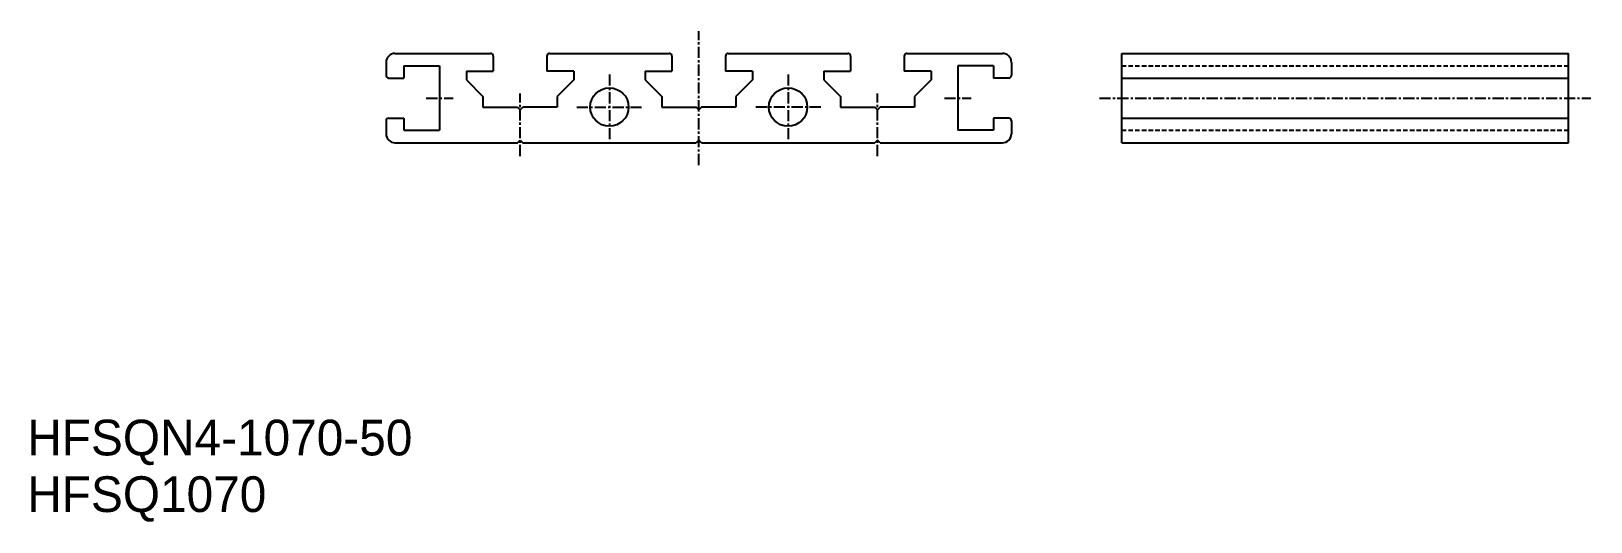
# Model space of a CAD drawing. Extents: x 0 to 175, y -1 to 54.
import ezdxf

# ---------------------------------------------------------------- set-up
doc = ezdxf.new("R2010")
doc.units = 0
doc.linetypes.add('CENTER', pattern=[2, 1.25, -0.25, 0.25, -0.25])
doc.linetypes.add('DASHED', pattern=[0.75, 0.5, -0.25])
doc.layers.get('0').update_dxf_attribs({"linetype": 'CONTINUOUS'})
doc.layers.add('CENTER', color=1, linetype='CENTER')

msp = doc.modelspace()

# ---------------------------------------------------------------- linework, layer by layer
at = {"color": 7, "linetype": 'CONTINUOUS'}
for p, q in [((41.16, 51.36), (51.86, 51.36)), ((52.16, 51.06), (52.16, 49.36)), ((58.16, 51.06), (58.16, 49.36)), ((58.46, 51.36), (71.86, 51.36)), ((72.16, 51.06), (72.16, 49.36)), ((78.16, 51.06), (78.16, 49.36)), ((78.46, 51.36), (91.86, 51.36)), ((92.16, 51.06), (92.16, 49.36)), ((98.16, 51.06), (98.16, 49.36)), ((98.46, 51.36), (109.16, 51.36)), ((122.51, 41.36), (122.51, 51.36)), ((122.51, 51.36), (172.51, 51.36)), ((172.51, 41.36), (172.51, 51.36)), ((40.16, 50.36), (40.16, 48.91)), ((42.16, 49.96), (46.16, 49.96)), ((42.16, 49.96), (42.16, 48.61)), ((46.16, 49.96), (46.16, 42.76)), ((49.16, 49.36), (52.16, 49.36)), ((49.16, 49.36), (49.16, 48.42)), ((61.16, 49.36), (58.16, 49.36)), ((61.16, 49.36), (61.16, 48.42)), ((69.16, 49.36), (72.16, 49.36)), ((69.16, 49.36), (69.16, 48.42)), ((81.16, 49.36), (78.16, 49.36)), ((81.16, 49.36), (81.16, 48.42)), ((89.16, 49.36), (92.16, 49.36)), ((89.16, 49.36), (89.16, 48.42)), ((101.16, 49.36), (98.16, 49.36)), ((101.16, 49.36), (101.16, 48.42)), ((108.16, 49.96), (104.16, 49.96)), ((104.16, 49.96), (104.16, 42.76)), ((108.16, 49.96), (108.16, 48.61)), ((110.16, 50.36), (110.16, 48.91)), ((40.46, 48.61), (42.16, 48.61)), ((49.16, 48.42), (51.01, 46.52)), ((61.16, 48.42), (59.31, 46.52)), ((69.16, 48.42), (71.01, 46.52)), ((81.16, 48.42), (79.31, 46.52)), ((89.16, 48.42), (91.01, 46.52)), ((101.16, 48.42), (99.31, 46.52)), ((109.86, 48.61), (108.16, 48.61)), ((122.51, 48.61), (172.51, 48.61)), ((51.01, 46.52), (51.01, 45.36)), ((59.31, 46.52), (59.31, 45.36)), ((71.01, 46.52), (71.01, 45.36)), ((79.31, 46.52), (79.31, 45.36)), ((91.01, 46.52), (91.01, 45.36)), ((99.31, 46.52), (99.31, 45.36)), ((40.16, 43.81), (40.16, 42.36)), ((40.46, 44.11), (42.16, 44.11)), ((42.16, 44.11), (42.16, 42.76)), ((51.01, 45.36), (54.86, 45.36)), ((54.86, 45.36), (55.16, 45.06)), ((55.16, 45.06), (55.46, 45.36)), ((59.31, 45.36), (55.46, 45.36)), ((71.01, 45.36), (74.86, 45.36)), ((75.16, 45.06), (74.86, 45.36)), ((75.46, 45.36), (75.16, 45.06)), ((79.31, 45.36), (75.46, 45.36)), ((91.01, 45.36), (94.86, 45.36)), ((95.16, 45.06), (94.86, 45.36)), ((95.46, 45.36), (95.16, 45.06)), ((99.31, 45.36), (95.46, 45.36)), ((109.86, 44.11), (108.16, 44.11)), ((108.16, 44.11), (108.16, 42.76)), ((110.16, 43.81), (110.16, 42.36)), ((122.51, 44.11), (172.51, 44.11)), ((42.16, 42.76), (46.16, 42.76)), ((108.16, 42.76), (104.16, 42.76)), ((41.16, 41.36), (54.86, 41.36)), ((54.86, 41.36), (55.16, 41.66)), ((55.16, 41.66), (55.46, 41.36)), ((55.46, 41.36), (74.86, 41.36)), ((75.16, 41.66), (74.86, 41.36)), ((75.46, 41.36), (75.16, 41.66)), ((75.46, 41.36), (94.86, 41.36)), ((95.16, 41.66), (94.86, 41.36)), ((95.46, 41.36), (95.16, 41.66)), ((95.46, 41.36), (109.16, 41.36)), ((122.51, 41.36), (172.51, 41.36))]:
    msp.add_line(p, q, dxfattribs=at)
at = {"color": 3, "linetype": 'DASHED'}
for p, q in [((122.51, 49.96), (172.51, 49.96)), ((122.51, 42.76), (172.51, 42.76))]:
    msp.add_line(p, q, dxfattribs=at)
at = {"color": 7, "linetype": 'CONTINUOUS'}
for centre in [(65.16, 45.36), (85.16, 45.36)]:
    msp.add_circle(centre, 2.15, dxfattribs=at)
for centre, radius, start, end in [((41.16, 50.36), 1, 90, 180), ((51.86, 51.06), 0.3, 0, 90), ((58.46, 51.06), 0.3, 90, 180), ((71.86, 51.06), 0.3, 360, 90), ((78.46, 51.06), 0.3, 90, 180), ((91.86, 51.06), 0.3, 360, 90), ((98.46, 51.06), 0.3, 90, 180), ((109.16, 50.36), 1, 0, 90), ((40.46, 48.91), 0.3, 180, 270), ((109.86, 48.91), 0.3, 270, 0), ((40.46, 43.81), 0.3, 90, 180), ((109.86, 43.81), 0.3, 0, 90), ((41.16, 42.36), 1, 180, 270), ((109.16, 42.36), 1, 270, 0)]:
    msp.add_arc(centre, radius, start, end, dxfattribs=at)
at = {"layer": 'CENTER', "color": 1, "linetype": 'CENTER'}
for p, q in [((75.16, 38.86), (75.16, 53.86)), ((65.16, 49.01), (65.16, 41.71)), ((85.16, 49.01), (85.16, 41.71)), ((44.66, 46.36), (47.66, 46.36)), ((55.16, 39.86), (55.16, 46.86)), ((95.16, 39.86), (95.16, 46.86)), ((102.66, 46.36), (105.66, 46.36)), ((120.01, 46.36), (175.01, 46.36)), ((61.51, 45.36), (68.81, 45.36)), ((88.81, 45.36), (81.51, 45.36))]:
    msp.add_line(p, q, dxfattribs=at)

# ---------------------------------------------------------------- texts
at = {"color": 7, "linetype": 'CONTINUOUS'}
for s, p in [('HFSQN4-1070-50', (0, 6.34)), ('HFSQ1070', (0, 0))]:
    msp.add_text(s, height=4, dxfattribs=at).set_placement(p)

doc.saveas('drawing.dxf')
